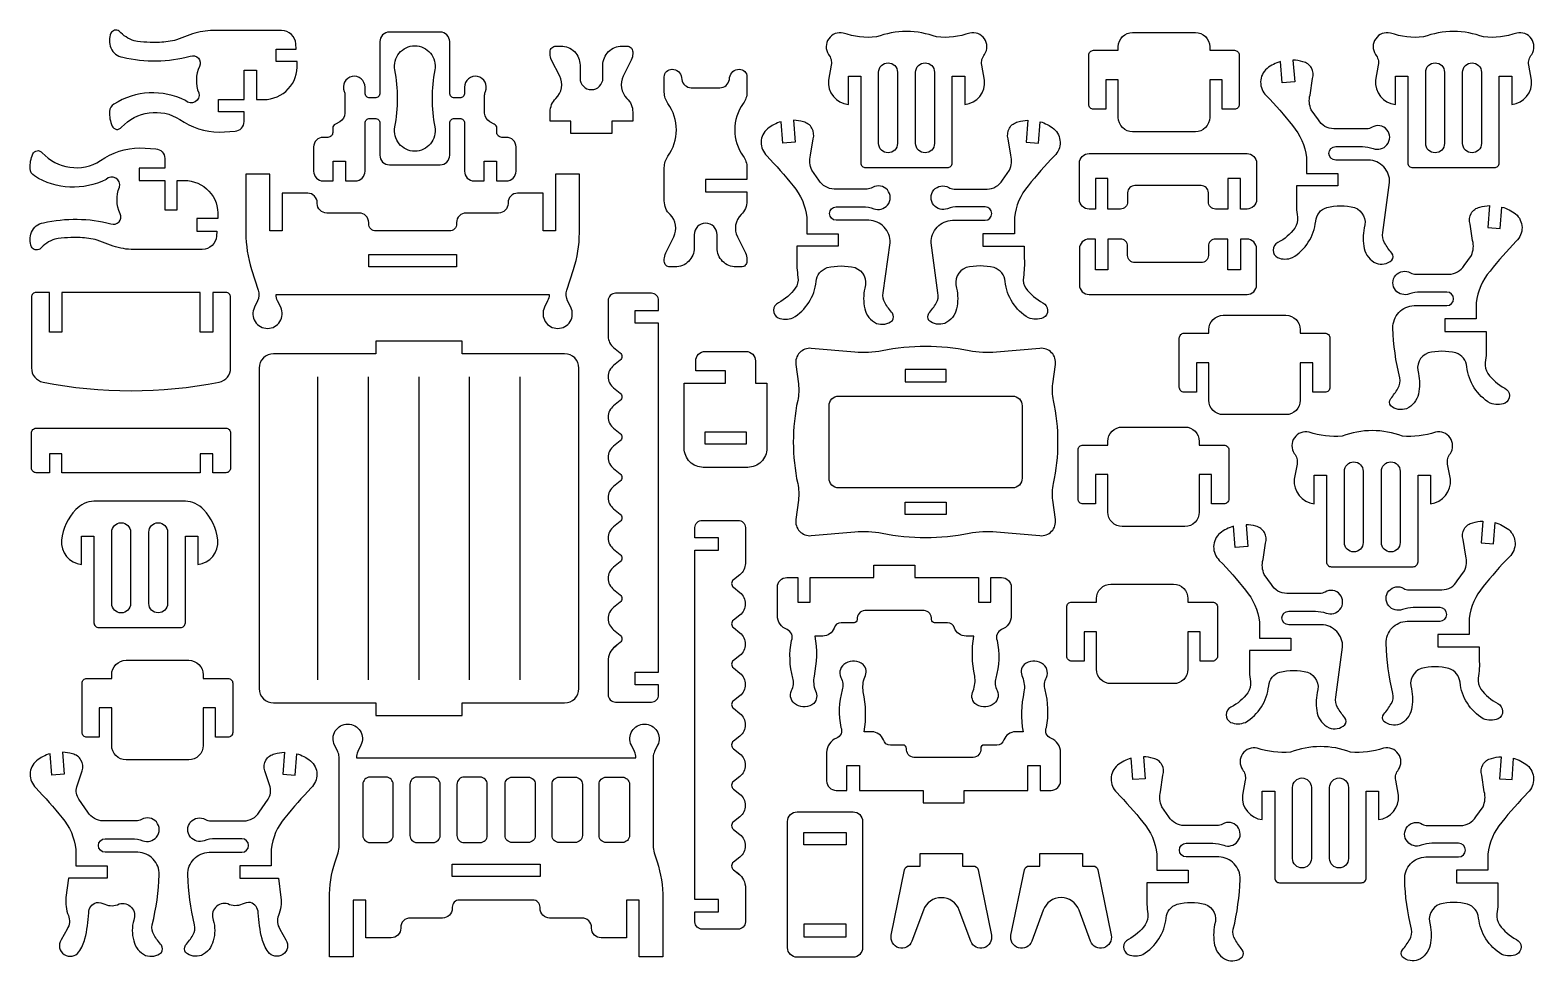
# Model space of a CAD drawing. Extents: x 681.4 to 696.5, y 19.3 to 38.
# Drawn here: x 681.44 to 696.54, y 28.63 to 37.98 of the extents above; entities that cross this region are included whole.
import ezdxf

# ---------------------------------------------------------------- set-up
doc = ezdxf.new("R2010")
doc.units = 0
doc.header["$MEASUREMENT"] = 0
doc.layers.add('KONTUR', color=20, linetype='CONTINUOUS')

msp = doc.modelspace()

# ---------------------------------------------------------------- linework, layer by layer
at = {"layer": 'KONTUR'}
for points in [[(683.711, 37.284), (683.784, 37.284, 0.433432), (684.12, 37.642), (684.119, 37.666), (683.908, 37.666), (683.908, 37.791), (684.11, 37.791), (684.107, 37.842, 0.395253), (683.963, 37.976), (683.276, 37.976, 0.077687), (683.067, 37.944), (682.908, 37.882, -0.042031), (682.737, 37.857, -0.051106), (682.483, 37.873, -0.13778), (682.331, 37.972, 0.443717), (682.249, 37.95, 0.213303), (682.249, 37.803, 0.283264), (682.367, 37.709, 0.123296), (683.046, 37.72, -0.670336), (683.139, 37.617, 0.213141), (683.131, 37.35, -0.77774), (682.997, 37.273, 0.263991), (682.279, 37.238, 0.272682), (682.233, 37.164, 0.117689), (682.262, 37.017, 0.58058), (682.354, 37.005, -0.364324), (682.94, 37.084, 0.149435), (683.336, 36.955), (683.496, 36.966, 0.395611), (683.586, 37.062), (683.586, 37.159), (683.328, 37.159), (683.328, 37.284), (683.586, 37.284), (683.586, 37.578), (683.711, 37.578)], [(686.011, 37.366, 0.474116), (685.932, 37.515, 0.474116), (685.801, 37.408), (685.801, 37.349, -0.414214), (685.753, 37.301), (685.7, 37.301, -0.414214), (685.652, 37.349), (685.652, 37.865, 0.414214), (685.556, 37.961), (685.046, 37.961, 0.414214), (684.95, 37.865), (684.95, 37.349, -0.414214), (684.902, 37.301), (684.849, 37.301, -0.414214), (684.801, 37.349), (684.801, 37.408, 0.474116), (684.671, 37.515, 0.474116), (684.592, 37.366, -0.10039), (684.6, 37.328), (684.6, 37.146, -0.283093), (684.547, 37.06), (684.503, 37.038, 0.283093), (684.477, 36.995), (684.477, 36.952, -0.414214), (684.429, 36.904), (684.381, 36.904, 0.414214), (684.285, 36.808), (684.285, 36.564, 0.414214), (684.381, 36.467), (684.48, 36.467), (684.48, 36.665), (684.605, 36.665), (684.605, 36.467), (684.705, 36.467, 0.414214), (684.801, 36.564), (684.801, 37.047, -0.414214), (684.849, 37.095), (684.902, 37.095, -0.414214), (684.95, 37.047), (684.95, 36.724, 0.414214), (685.046, 36.628), (685.556, 36.628, 0.414214), (685.652, 36.724), (685.652, 37.047, -0.414214), (685.7, 37.095), (685.753, 37.095, -0.414214), (685.801, 37.047), (685.801, 36.564, 0.414214), (685.897, 36.467), (685.997, 36.467), (685.997, 36.665), (686.122, 36.665), (686.122, 36.467), (686.222, 36.467, 0.414214), (686.318, 36.564), (686.318, 36.808, 0.414214), (686.222, 36.904), (686.174, 36.904, -0.414214), (686.126, 36.952), (686.126, 36.995, 0.283093), (686.099, 37.038), (686.056, 37.06, -0.283093), (686.003, 37.146), (686.003, 37.328, -0.10039)], [(690.241, 37.967, 0.088383), (689.939, 37.912, -0.111237), (689.606, 37.952, 0.672511), (689.457, 37.737, -0.226774), (689.485, 37.63), (689.457, 37.479, 0.411397), (689.657, 37.233), (689.657, 37.518), (689.782, 37.518), (689.782, 36.648, 0.414214), (689.83, 36.6), (690.653, 36.6, 0.414214), (690.701, 36.648), (690.701, 37.518), (690.826, 37.518), (690.826, 37.233, 0.411397), (691.026, 37.479), (690.997, 37.63, -0.226774), (691.026, 37.737, 0.672511), (690.877, 37.952, -0.111237), (690.544, 37.912, 0.088383)], [(692.369, 37.104), (692.369, 37.481), (692.244, 37.481), (692.244, 37.186), (692.12, 37.186, -0.414214), (692.072, 37.234), (692.072, 37.73, -0.414214), (692.12, 37.778), (692.369, 37.778), (692.369, 37.814, -0.414214), (692.513, 37.958), (693.143, 37.958, -0.414214), (693.287, 37.814), (693.287, 37.778), (693.536, 37.778, -0.414214), (693.584, 37.73), (693.584, 37.234, -0.414214), (693.536, 37.186), (693.412, 37.186), (693.412, 37.481), (693.287, 37.481), (693.287, 37.104, -0.414214), (693.143, 36.96), (692.513, 36.96, -0.414214)], [(695.737, 37.967, 0.088383), (695.435, 37.912, -0.111237), (695.102, 37.952, 0.672511), (694.952, 37.737, -0.226774), (694.981, 37.63), (694.953, 37.479, 0.411397), (695.153, 37.233), (695.153, 37.518), (695.278, 37.518), (695.278, 36.648, 0.414214), (695.326, 36.6), (696.148, 36.6, 0.414214), (696.196, 36.648), (696.196, 37.518), (696.321, 37.518), (696.321, 37.233, 0.411397), (696.521, 37.479), (696.493, 37.63, -0.226774), (696.522, 37.737, 0.672511), (696.372, 37.952, -0.111237), (696.039, 37.912, 0.088383)], [(685.101, 37.581, -0.471204), (685.301, 37.824, -0.471204), (685.502, 37.581, 0.095585), (685.502, 37.008, -0.471204), (685.301, 36.765, -0.471204), (685.101, 37.008, 0.095585)], [(686.87, 36.942), (686.87, 37.067), (686.661, 37.067), (686.661, 37.158, -0.201878), (686.719, 37.295, 0.325635), (686.757, 37.519), (686.676, 37.68, -0.116123), (686.661, 37.744), (686.661, 37.763, -0.414214), (686.719, 37.821), (686.769, 37.821, -0.414214), (686.961, 37.629), (686.961, 37.498, 1), (687.191, 37.498), (687.191, 37.629, -0.414214), (687.383, 37.821), (687.433, 37.821, -0.414214), (687.491, 37.763), (687.491, 37.744, -0.116123), (687.476, 37.68), (687.396, 37.519, 0.325635), (687.433, 37.295, -0.201878), (687.491, 37.158), (687.491, 37.067), (687.282, 37.067), (687.282, 36.942)], [(689.961, 37.558, -1), (690.15, 37.558), (690.15, 36.843, -1), (689.961, 36.843)], [(690.333, 37.558, -1), (690.522, 37.558), (690.522, 36.843, -1), (690.333, 36.843)], [(694.169, 36.104, -0.180382), (694.143, 35.993, -0.114184), (693.972, 35.847, 0.61467), (693.969, 35.696, 0.190419), (694.118, 35.696, 0.236111), (694.352, 36.061, -0.305922), (694.463, 36.2, -0.117873), (694.742, 36.2, -0.410093), (694.839, 35.995, 0.099629), (694.839, 35.787, 0.228734), (694.958, 35.64, 0.269899), (695.117, 35.669, 0.341497), (695.117, 35.741, -0.037711), (695.044, 35.845, -0.201322), (695.027, 35.949), (695.095, 36.45, 0.414214), (694.882, 36.676), (694.553, 36.676, -1), (694.553, 36.811), (694.821, 36.811, -0.088172), (694.93, 36.792, 0.31679), (695.068, 36.829, 0.844509), (694.918, 37.005, -0.139482), (694.864, 36.99), (694.534, 36.99, -0.267949), (694.38, 37.079), (694.308, 37.18, -0.174881), (694.295, 37.329), (694.321, 37.495, 0.443368), (694.223, 37.664, 0.062392), (694.124, 37.68), (694.141, 37.461), (694.016, 37.452), (694, 37.665, 0.096799), (693.863, 37.596, 0.444682), (693.856, 37.323, -0.025048), (694.119, 37.022, -0.150438), (694.259, 36.702), (694.259, 36.541), (694.574, 36.541), (694.574, 36.416), (694.16, 36.416), (694.16, 36.294, 0.057319)], [(695.457, 37.558, -1), (695.646, 37.558), (695.646, 36.843, -1), (695.457, 36.843)], [(695.828, 37.558, -1), (696.017, 37.558), (696.017, 36.843, -1), (695.828, 36.843)], [(688.638, 37.357, -0.158286), (688.601, 37.244, 0.324707), (688.601, 36.714, -0.158286), (688.638, 36.601), (688.638, 36.481), (688.223, 36.481), (688.223, 36.356), (688.638, 36.356), (688.638, 36.266, -0.201878), (688.58, 36.128, 0.325635), (688.542, 35.905), (688.623, 35.743, -0.116123), (688.638, 35.679), (688.638, 35.66, -0.414214), (688.58, 35.602), (688.53, 35.602, -0.414214), (688.338, 35.795), (688.338, 35.926, 1), (688.108, 35.926), (688.108, 35.795, -0.414214), (687.916, 35.602), (687.865, 35.602, -0.414214), (687.808, 35.66), (687.808, 35.679, -0.116123), (687.823, 35.743), (687.903, 35.905, 0.325635), (687.866, 36.128, -0.201878), (687.808, 36.266), (687.808, 36.601, -0.158286), (687.844, 36.714, 0.324707), (687.844, 37.244, -0.158286), (687.808, 37.357), (687.808, 37.511, -0.414214), (687.885, 37.588), (687.886, 37.588, -0.373213), (687.981, 37.505), (687.984, 37.485, 0.373213), (688.079, 37.403), (688.366, 37.403, 0.373213), (688.462, 37.485), (688.464, 37.505, -0.373213), (688.56, 37.588), (688.561, 37.588, -0.414214), (688.638, 37.511)], [(689.151, 35.499, -0.180382), (689.124, 35.388, -0.114184), (688.954, 35.242, 0.61467), (688.951, 35.091, 0.190419), (689.1, 35.091, 0.236111), (689.334, 35.457, -0.305922), (689.445, 35.596, -0.117873), (689.724, 35.596, -0.410093), (689.821, 35.39, 0.099629), (689.821, 35.183, 0.228734), (689.94, 35.036, 0.269899), (690.099, 35.064, 0.341497), (690.099, 35.137, -0.037711), (690.026, 35.24, -0.201322), (690.008, 35.344), (690.077, 35.845, 0.414214), (689.864, 36.071), (689.535, 36.071, -1), (689.535, 36.206), (689.803, 36.206, -0.088172), (689.912, 36.187, 0.31679), (690.05, 36.224, 0.844509), (689.9, 36.4, -0.139482), (689.846, 36.385), (689.515, 36.385, -0.267949), (689.362, 36.474), (689.29, 36.575, -0.174881), (689.276, 36.724), (689.303, 36.89, 0.443368), (689.205, 37.059, 0.062392), (689.106, 37.075), (689.122, 36.856), (688.998, 36.847), (688.982, 37.061, 0.096799), (688.845, 36.991, 0.444682), (688.838, 36.718, -0.025048), (689.101, 36.418, -0.150438), (689.241, 36.098), (689.241, 35.936), (689.556, 35.936), (689.556, 35.811), (689.141, 35.811), (689.141, 35.689, 0.057319)], [(691.415, 35.499, 0.180382), (691.441, 35.388, 0.114184), (691.611, 35.242, -0.61467), (691.614, 35.091, -0.190419), (691.466, 35.091, -0.236111), (691.232, 35.457, 0.305922), (691.121, 35.596, 0.117873), (690.841, 35.596, 0.410093), (690.745, 35.39, -0.099629), (690.745, 35.183, -0.228734), (690.626, 35.036, -0.269899), (690.467, 35.064, -0.341497), (690.467, 35.137, 0.037711), (690.54, 35.24, 0.201322), (690.557, 35.344), (690.489, 35.845, -0.414214), (690.702, 36.071), (691.031, 36.071, 1), (691.031, 36.206), (690.762, 36.206, 0.088172), (690.653, 36.187, -0.31679), (690.515, 36.224, -0.844509), (690.665, 36.4, 0.139482), (690.719, 36.385), (691.05, 36.385, 0.267949), (691.204, 36.474), (691.276, 36.575, 0.174881), (691.289, 36.724), (691.263, 36.89, -0.443368), (691.361, 37.059, -0.062392), (691.459, 37.075), (691.443, 36.856), (691.568, 36.847), (691.584, 37.061, -0.096799), (691.721, 36.991, -0.444682), (691.727, 36.718, 0.025048), (691.464, 36.418, 0.150438), (691.325, 36.098), (691.325, 35.936), (691.009, 35.936), (691.009, 35.811), (691.424, 35.811), (691.424, 35.689, -0.057319)], [(682.914, 36.471), (682.987, 36.471, -0.433432), (683.323, 36.112), (683.321, 36.088), (683.111, 36.088), (683.111, 35.963), (683.313, 35.963), (683.31, 35.913, -0.395253), (683.166, 35.778), (682.479, 35.778, -0.077687), (682.27, 35.811), (682.111, 35.873, 0.042031), (681.94, 35.897, 0.051106), (681.686, 35.882, 0.13778), (681.534, 35.782, -0.443717), (681.452, 35.804, -0.213303), (681.452, 35.951, -0.283264), (681.57, 36.045, -0.123296), (682.249, 36.035, 0.670336), (682.342, 36.137, -0.213141), (682.334, 36.404, 0.77774), (682.2, 36.482, -0.263991), (681.481, 36.516, -0.272682), (681.436, 36.59, -0.117689), (681.465, 36.737, -0.58058), (681.557, 36.75, 0.364324), (682.143, 36.67, -0.149435), (682.539, 36.799), (682.699, 36.789, -0.395611), (682.789, 36.693), (682.789, 36.596), (682.531, 36.596), (682.531, 36.471), (682.789, 36.471), (682.789, 36.176), (682.914, 36.176)], [(692.39, 36.184), (692.265, 36.184), (692.265, 36.492), (692.14, 36.492), (692.14, 36.184), (692.075, 36.184, -0.414214), (691.978, 36.28), (691.978, 36.645, -0.414214), (692.075, 36.741), (693.662, 36.741, -0.414214), (693.758, 36.645), (693.758, 36.28, -0.414214), (693.662, 36.184), (693.596, 36.184), (693.596, 36.492), (693.471, 36.492), (693.471, 36.184), (693.346, 36.184, -0.414214), (693.274, 36.256), (693.274, 36.348, 0.414214), (693.202, 36.42), (692.535, 36.42, 0.414214), (692.462, 36.348), (692.462, 36.256, -0.414214)], [(686.715, 36.535), (686.715, 35.964), (686.59, 35.964), (686.59, 36.343), (686.334, 36.343, 0.414214), (686.238, 36.246), (686.238, 36.24, -0.414214), (686.142, 36.144), (685.817, 36.144, 0.414214), (685.721, 36.048), (685.721, 36.036, -0.414214), (685.649, 35.964), (684.91, 35.964, -0.414214), (684.838, 36.036), (684.838, 36.048, 0.414214), (684.742, 36.144), (684.417, 36.144, -0.414214), (684.321, 36.24), (684.321, 36.246, 0.414214), (684.225, 36.343), (683.969, 36.343), (683.969, 35.964), (683.844, 35.964), (683.844, 36.535), (683.604, 36.535), (683.604, 35.946, 0.077953), (683.662, 35.578), (683.729, 35.369, -0.19395), (683.722, 35.261), (683.69, 35.197, 0.55474), (683.822, 34.985, 0.55474), (683.954, 35.197), (683.923, 35.261, -0.114229), (683.908, 35.325), (686.651, 35.325, -0.114229), (686.636, 35.261), (686.604, 35.197, 0.55474), (686.737, 34.985, 0.55474), (686.869, 35.197), (686.837, 35.261, -0.19395), (686.829, 35.369), (686.897, 35.578, 0.077953), (686.955, 35.946), (686.955, 36.535)], [(696.055, 34.643, 0.180382), (696.081, 34.532, 0.114184), (696.251, 34.386, -0.61467), (696.254, 34.234, -0.190419), (696.106, 34.234, -0.236111), (695.871, 34.6, 0.305922), (695.76, 34.739, 0.117873), (695.481, 34.739, 0.410093), (695.385, 34.533, -0.099629), (695.385, 34.326, -0.228734), (695.266, 34.179, -0.269899), (695.106, 34.208, -0.341497), (695.106, 34.28, 0.037711), (695.179, 34.383, 0.201322), (695.197, 34.488, -0.052119), (695.128, 34.989, -0.414214), (695.341, 35.214), (695.67, 35.214, 1), (695.67, 35.35), (695.402, 35.35, 0.088172), (695.293, 35.331, -0.31679), (695.155, 35.368, -0.844509), (695.305, 35.543, 0.139482), (695.359, 35.529), (695.69, 35.529, 0.267949), (695.843, 35.618), (695.916, 35.719, 0.174881), (695.929, 35.868), (695.903, 36.033, -0.443368), (696.001, 36.203, -0.062392), (696.099, 36.219), (696.083, 36), (696.207, 35.99), (696.223, 36.204, -0.096799), (696.361, 36.135, -0.444682), (696.367, 35.861, 0.025048), (696.104, 35.561, 0.150438), (695.964, 35.241), (695.964, 35.08), (695.649, 35.08), (695.649, 34.955), (696.064, 34.955), (696.064, 34.833, -0.057319)], [(692.39, 35.882), (692.265, 35.882), (692.265, 35.574), (692.14, 35.574), (692.14, 35.882), (692.075, 35.882, 0.414214), (691.978, 35.786), (691.978, 35.422, 0.414214), (692.075, 35.326), (693.662, 35.326, 0.414214), (693.758, 35.422), (693.758, 35.786, 0.414214), (693.662, 35.882), (693.596, 35.882), (693.596, 35.574), (693.471, 35.574), (693.471, 35.882), (693.346, 35.882, 0.414214), (693.274, 35.81), (693.274, 35.718, -0.414214), (693.202, 35.646), (692.535, 35.646, -0.414214), (692.462, 35.718), (692.462, 35.81, 0.414214)], [(681.755, 35.347), (681.755, 34.948), (681.63, 34.948), (681.63, 35.347), (681.498, 35.347, 0.414214), (681.45, 35.299), (681.45, 34.588, 0.358275), (681.566, 34.446, 0.097651), (683.335, 34.446, 0.358275), (683.451, 34.588), (683.451, 35.299, 0.414214), (683.403, 35.347), (683.271, 35.347), (683.271, 34.948), (683.146, 34.948), (683.146, 35.347)], [(687.332, 31.804, 0.229334), (687.244, 31.665), (687.244, 31.305, 0.414214), (687.317, 31.233), (687.679, 31.233, 0.414214), (687.751, 31.305), (687.751, 31.407), (687.515, 31.407), (687.515, 31.532), (687.751, 31.532), (687.751, 35.039), (687.515, 35.039), (687.515, 35.164), (687.751, 35.164), (687.751, 35.266, 0.414214), (687.679, 35.338), (687.317, 35.338, 0.414214), (687.244, 35.266), (687.244, 34.905, 0.229334), (687.299, 34.792), (687.364, 34.741, -0.484131), (687.364, 34.665), (687.299, 34.614, 0.484131), (687.299, 34.387), (687.364, 34.336, -0.484131), (687.364, 34.26), (687.299, 34.209, 0.484131), (687.299, 33.982), (687.364, 33.931, -0.484131), (687.364, 33.855), (687.299, 33.804, 0.484131), (687.299, 33.577), (687.364, 33.526, -0.484131), (687.364, 33.45), (687.299, 33.399, 0.484131), (687.299, 33.172), (687.364, 33.121, -0.484131), (687.364, 33.045), (687.299, 32.994, 0.484131), (687.299, 32.767), (687.364, 32.716, -0.484131), (687.364, 32.64), (687.299, 32.589, 0.484131), (687.299, 32.362), (687.364, 32.311, -0.484131), (687.364, 32.235), (687.299, 32.184, 0.484131), (687.299, 31.957), (687.364, 31.905, -0.484131), (687.364, 31.83), (687.299, 31.779)], [(693.279, 34.263), (693.279, 34.64), (693.154, 34.64), (693.154, 34.345), (693.03, 34.345, -0.414214), (692.982, 34.393), (692.982, 34.889, -0.414214), (693.03, 34.937), (693.279, 34.937), (693.279, 34.973, -0.414214), (693.423, 35.117), (694.053, 35.117, -0.414214), (694.197, 34.973), (694.197, 34.937), (694.446, 34.937, -0.414214), (694.494, 34.889), (694.494, 34.393, -0.414214), (694.446, 34.345), (694.322, 34.345), (694.322, 34.64), (694.197, 34.64), (694.197, 34.263, -0.414214), (694.053, 34.119), (693.423, 34.119, -0.414214)], [(686.95, 31.368), (686.95, 34.587, 0.414214), (686.806, 34.731), (685.778, 34.731), (685.778, 34.856), (684.91, 34.856), (684.91, 34.731), (683.882, 34.731, 0.414214), (683.738, 34.587), (683.738, 31.368, 0.414214), (683.882, 31.224), (684.91, 31.224), (684.91, 31.099), (685.778, 31.099), (685.778, 31.224), (686.806, 31.224, 0.414214)], [(688.2, 33.59, -0.414214), (688.008, 33.782), (688.008, 34.435), (688.423, 34.435), (688.423, 34.56), (688.123, 34.56), (688.123, 34.658, -0.414214), (688.219, 34.754), (688.628, 34.754, -0.414214), (688.724, 34.658), (688.724, 34.435), (688.838, 34.435), (688.838, 33.782, -0.414214), (688.646, 33.59)], [(689.104, 33.844, 0.05321), (689.148, 33.427, -0.086893), (689.155, 33.261), (689.129, 33.067, 0.481055), (689.284, 32.904), (689.722, 32.943, -0.071729), (689.996, 32.928, 0.09921), (690.87, 32.928, -0.071729), (691.144, 32.943), (691.582, 32.904, 0.481055), (691.738, 33.067), (691.711, 33.261, -0.086893), (691.718, 33.427, 0.05321), (691.763, 33.844, 0.05321), (691.718, 34.262, -0.086893), (691.711, 34.428), (691.738, 34.622, 0.481055), (691.582, 34.785), (691.144, 34.746, -0.071729), (690.87, 34.761, 0.09921), (689.996, 34.761, -0.071729), (689.722, 34.746), (689.284, 34.785, 0.481055), (689.129, 34.622), (689.155, 34.428, -0.086893), (689.148, 34.262, 0.05321)], [(691.307, 33.384), (689.559, 33.384, -0.414214), (689.463, 33.48), (689.463, 34.209, -0.414214), (689.559, 34.305), (691.307, 34.305, -0.414214), (691.403, 34.209), (691.403, 33.48, -0.414214)], [(692.264, 33.141), (692.264, 33.517), (692.139, 33.517), (692.139, 33.223), (692.014, 33.223, -0.414214), (691.966, 33.271), (691.966, 33.766, -0.414214), (692.014, 33.814), (692.264, 33.814), (692.264, 33.851, -0.414214), (692.408, 33.995), (693.038, 33.995, -0.414214), (693.182, 33.851), (693.182, 33.814), (693.431, 33.814, -0.414214), (693.479, 33.766), (693.479, 33.271, -0.414214), (693.431, 33.223), (693.307, 33.223), (693.307, 33.517), (693.182, 33.517), (693.182, 33.141, -0.414214), (693.038, 32.996), (692.408, 32.996, -0.414214)], [(683.146, 33.536), (681.755, 33.536), (681.755, 33.726), (681.63, 33.726), (681.63, 33.536), (681.498, 33.536, -0.414214), (681.45, 33.584), (681.45, 33.935, -0.414214), (681.498, 33.983), (683.403, 33.983, -0.414214), (683.451, 33.935), (683.451, 33.584, -0.414214), (683.403, 33.536), (683.271, 33.536), (683.271, 33.726), (683.146, 33.726)], [(694.921, 33.959, 0.088383), (694.618, 33.904, -0.111237), (694.285, 33.944, 0.672511), (694.136, 33.729, -0.226774), (694.165, 33.622), (694.137, 33.471, 0.411397), (694.336, 33.225), (694.336, 33.511), (694.461, 33.511), (694.461, 32.64, 0.414214), (694.509, 32.592), (695.332, 32.592, 0.414214), (695.38, 32.64), (695.38, 33.511), (695.505, 33.511), (695.505, 33.225, 0.411397), (695.705, 33.471), (695.677, 33.622, -0.226774), (695.705, 33.729, 0.672511), (695.556, 33.944, -0.111237), (695.223, 33.904, 0.088383)], [(694.64, 33.55, -1), (694.829, 33.55), (694.829, 32.835, -1), (694.64, 32.835)], [(695.012, 33.55, -1), (695.201, 33.55), (695.201, 32.835, -1), (695.012, 32.835)], [(682.996, 33.25), (682.078, 33.25, 0.200898), (681.896, 33.166, 0.168545), (681.753, 32.86, 0.411397), (681.953, 32.614), (681.953, 32.899), (682.078, 32.899), (682.078, 32.029, 0.414214), (682.126, 31.98), (682.948, 31.98, 0.414214), (682.996, 32.029), (682.996, 32.899), (683.121, 32.899), (683.121, 32.614, 0.411397), (683.321, 32.86, 0.168545), (683.179, 33.166, 0.200898)], [(682.257, 32.939, -1), (682.446, 32.939), (682.446, 32.223, -1), (682.257, 32.223)], [(682.629, 32.939, -1), (682.817, 32.939), (682.817, 32.223, -1), (682.629, 32.223)], [(688.535, 29.524, -0.229334), (688.622, 29.385), (688.622, 29.024, -0.414214), (688.55, 28.952), (688.188, 28.952, -0.414214), (688.116, 29.024), (688.116, 29.126), (688.352, 29.126), (688.352, 29.251), (688.116, 29.251), (688.116, 32.758), (688.352, 32.758), (688.352, 32.883), (688.116, 32.883), (688.116, 32.985, -0.414214), (688.188, 33.057), (688.55, 33.057, -0.414214), (688.622, 32.985), (688.622, 32.625, -0.229334), (688.568, 32.512), (688.502, 32.46, 0.484131), (688.502, 32.385), (688.567, 32.333, -0.484131), (688.567, 32.106), (688.502, 32.055, 0.484131), (688.502, 31.98), (688.567, 31.928, -0.484131), (688.567, 31.701), (688.502, 31.65, 0.484131), (688.502, 31.575), (688.567, 31.523, -0.484131), (688.567, 31.296), (688.502, 31.245, 0.484131), (688.502, 31.17), (688.567, 31.118, -0.484131), (688.567, 30.891), (688.502, 30.84, 0.484131), (688.502, 30.764), (688.567, 30.713, -0.484131), (688.567, 30.486), (688.502, 30.435, 0.484131), (688.502, 30.359), (688.567, 30.308, -0.484131), (688.567, 30.081), (688.502, 30.03, 0.484131), (688.502, 29.954), (688.567, 29.903, -0.484131), (688.567, 29.676), (688.502, 29.625, 0.484131), (688.502, 29.549), (688.567, 29.498)], [(693.697, 31.438, -0.180382), (693.671, 31.327, -0.114184), (693.5, 31.181, 0.61467), (693.497, 31.029, 0.190419), (693.646, 31.029, 0.236111), (693.88, 31.395, -0.305922), (693.991, 31.534, -0.117873), (694.27, 31.534, -0.410093), (694.367, 31.328, 0.099629), (694.367, 31.121, 0.228734), (694.486, 30.974, 0.269899), (694.645, 31.003, 0.341497), (694.645, 31.075, -0.037711), (694.572, 31.178, -0.201322), (694.555, 31.283), (694.623, 31.784, 0.414214), (694.41, 32.009), (694.081, 32.009, -1), (694.081, 32.145), (694.349, 32.145, -0.088172), (694.458, 32.126, 0.31679), (694.596, 32.163, 0.844509), (694.446, 32.338, -0.139482), (694.392, 32.324), (694.062, 32.324, -0.267949), (693.908, 32.413), (693.836, 32.514, -0.174881), (693.823, 32.663), (693.849, 32.828, 0.443368), (693.751, 32.998, 0.062392), (693.652, 33.014), (693.669, 32.795), (693.544, 32.785), (693.528, 32.999, 0.096799), (693.391, 32.929, 0.444682), (693.384, 32.656, -0.025048), (693.647, 32.356, -0.150438), (693.787, 32.036), (693.787, 31.875), (694.102, 31.875), (694.102, 31.75), (693.688, 31.75), (693.688, 31.628, 0.057319)], [(695.985, 31.474, 0.180382), (696.012, 31.363, 0.114184), (696.182, 31.217, -0.61467), (696.185, 31.065, -0.190419), (696.036, 31.065, -0.236111), (695.802, 31.431, 0.305922), (695.691, 31.57, 0.117873), (695.412, 31.57, 0.410093), (695.315, 31.364, -0.099629), (695.315, 31.157, -0.228734), (695.196, 31.01, -0.269899), (695.037, 31.039, -0.341497), (695.037, 31.111, 0.037711), (695.11, 31.214, 0.201322), (695.128, 31.319, -0.052119), (695.059, 31.82, -0.414214), (695.272, 32.045), (695.601, 32.045, 1), (695.601, 32.181), (695.333, 32.181, 0.088172), (695.224, 32.162, -0.31679), (695.086, 32.199, -0.844509), (695.236, 32.374, 0.139482), (695.29, 32.36), (695.621, 32.36, 0.267949), (695.774, 32.449), (695.846, 32.55, 0.174881), (695.86, 32.699), (695.833, 32.864, -0.443368), (695.931, 33.034, -0.062392), (696.03, 33.05), (696.014, 32.831), (696.138, 32.821), (696.154, 33.035, -0.096799), (696.291, 32.965, -0.444682), (696.298, 32.692, 0.025048), (696.035, 32.392, 0.150438), (695.895, 32.072), (695.895, 31.911), (695.58, 31.911), (695.58, 31.786), (695.995, 31.786), (695.995, 31.664, -0.057319)], [(690.417, 32.153), (689.821, 32.153, 0.416597), (689.745, 32.062, -0.438914), (689.714, 32.028), (689.584, 32.029, 0.358235), (689.514, 31.975, -0.29887), (689.399, 31.895), (689.321, 31.895, -0.094158), (689.312, 31.493, 0.135936), (689.326, 31.346, -0.332095), (689.309, 31.219, -0.307804), (689.135, 31.206, -0.401002), (689.086, 31.348, 0.181945), (689.1, 31.474, -0.117839), (689.086, 31.851, 0.432952), (689.042, 31.96, -0.31016), (688.944, 32.102), (688.944, 32.387, -0.414214), (689.04, 32.483), (689.148, 32.483), (689.148, 32.235), (689.273, 32.235), (689.273, 32.483), (689.913, 32.483), (689.913, 32.608), (690.325, 32.608), (690.325, 32.483), (690.965, 32.483), (690.965, 32.235), (691.09, 32.235), (691.09, 32.483), (691.197, 32.483, -0.414214), (691.294, 32.387), (691.294, 32.102, -0.31016), (691.196, 31.96, 0.432952), (691.152, 31.851, -0.117839), (691.138, 31.474, 0.181945), (691.152, 31.348, -0.401002), (691.103, 31.206, -0.307804), (690.929, 31.219, -0.332095), (690.911, 31.346, 0.135936), (690.926, 31.493, -0.094158), (690.917, 31.895), (690.839, 31.895, -0.29887), (690.723, 31.975, 0.358235), (690.654, 32.029), (690.524, 32.028, -0.438914), (690.493, 32.062, 0.416597)], [(692.15, 31.562), (692.15, 31.939), (692.025, 31.939), (692.025, 31.644), (691.9, 31.644, -0.414214), (691.852, 31.693), (691.852, 32.188, -0.414214), (691.9, 32.236), (692.15, 32.236), (692.15, 32.272, -0.414214), (692.294, 32.417), (692.924, 32.417, -0.414214), (693.068, 32.272), (693.068, 32.236), (693.317, 32.236, -0.414214), (693.365, 32.188), (693.365, 31.693, -0.414214), (693.317, 31.644), (693.193, 31.644), (693.193, 31.939), (693.068, 31.939), (693.068, 31.562, -0.414214), (692.924, 31.418), (692.294, 31.418, -0.414214)], [(682.256, 30.797), (682.256, 31.174), (682.131, 31.174), (682.131, 30.879), (682.007, 30.879, -0.414214), (681.959, 30.928), (681.959, 31.423, -0.414214), (682.007, 31.471), (682.256, 31.471), (682.256, 31.507, -0.414214), (682.4, 31.652), (683.03, 31.652, -0.414214), (683.175, 31.507), (683.175, 31.471), (683.424, 31.471, -0.414214), (683.472, 31.423), (683.472, 30.928, -0.414214), (683.424, 30.879), (683.3, 30.879), (683.3, 31.174), (683.175, 31.174), (683.175, 30.797, -0.414214), (683.03, 30.653), (682.4, 30.653, -0.414214)], [(690.912, 30.676), (690.316, 30.676, -0.416597), (690.241, 30.767, 0.438914), (690.209, 30.801), (690.079, 30.8, -0.358235), (690.01, 30.854, 0.29887), (689.894, 30.934), (689.816, 30.934, 0.094158), (689.807, 31.336, -0.135936), (689.822, 31.483, 0.332095), (689.805, 31.61, 0.307804), (689.631, 31.623, 0.401002), (689.582, 31.48, -0.181945), (689.595, 31.355, 0.117839), (689.582, 30.978, -0.432952), (689.537, 30.869, 0.31016), (689.439, 30.727), (689.439, 30.442, 0.414214), (689.536, 30.346), (689.643, 30.346), (689.643, 30.594), (689.768, 30.594), (689.768, 30.346), (690.408, 30.346), (690.408, 30.221), (690.82, 30.221), (690.82, 30.346), (691.46, 30.346), (691.46, 30.594), (691.585, 30.594), (691.585, 30.346), (691.693, 30.346, 0.414214), (691.789, 30.442), (691.789, 30.727, 0.31016), (691.691, 30.869, -0.432952), (691.647, 30.978, 0.117839), (691.633, 31.355, -0.181945), (691.647, 31.48, 0.401002), (691.598, 31.623, 0.307804), (691.424, 31.61, 0.332095), (691.407, 31.483, -0.135936), (691.421, 31.336, 0.094158), (691.412, 30.934), (691.335, 30.934, 0.29887), (691.219, 30.854, -0.358235), (691.149, 30.8), (691.019, 30.801, 0.438914), (690.988, 30.767, -0.416597)], [(687.554, 28.673), (687.554, 29.244), (687.429, 29.244), (687.429, 28.865), (687.173, 28.865, -0.414214), (687.077, 28.961), (687.077, 28.967, 0.414214), (686.981, 29.064), (686.656, 29.064, -0.414214), (686.56, 29.16), (686.56, 29.172, 0.414214), (686.488, 29.244), (686.118, 29.244), (685.749, 29.244, 0.414214), (685.677, 29.172), (685.677, 29.16, -0.414214), (685.581, 29.064), (685.256, 29.064, 0.414214), (685.16, 28.967), (685.16, 28.961, -0.414214), (685.064, 28.865), (684.808, 28.865), (684.808, 29.244), (684.683, 29.244), (684.683, 28.673), (684.443, 28.673), (684.443, 29.261, -0.077953), (684.501, 29.629), (684.53, 29.718, 0.077953), (684.541, 29.792), (684.541, 30.683, 0.09608), (684.527, 30.736), (684.495, 30.8, -0.55474), (684.628, 31.012, -0.55474), (684.76, 30.8), (684.728, 30.736, 0.114229), (684.714, 30.673), (687.523, 30.673, 0.114229), (687.509, 30.736), (687.477, 30.8, -0.55474), (687.609, 31.012, -0.55474), (687.741, 30.8), (687.71, 30.736, 0.09608), (687.696, 30.683), (687.696, 29.792, 0.077953), (687.707, 29.718), (687.736, 29.629, -0.077953), (687.793, 29.261), (687.793, 28.673)], [(681.897, 29.589), (682.212, 29.589), (682.212, 29.464), (681.821, 29.464), (681.797, 29.27, 0.127457), (681.821, 29.089, -0.24599), (681.808, 28.952), (681.747, 28.845, 0.95683), (681.927, 28.723, 0.082114), (681.987, 28.855, 0.051047), (682.025, 29.116, -0.333842), (682.102, 29.219, -0.160842), (682.187, 29.202, 0.220914), (682.331, 29.205, -0.628977), (682.477, 29.043, 0.137758), (682.477, 28.836, 0.228734), (682.596, 28.689, 0.269899), (682.755, 28.718, 0.341497), (682.755, 28.79, -0.037711), (682.682, 28.893, -0.201322), (682.664, 28.997, 0.052119), (682.733, 29.499, 0.414214), (682.52, 29.724), (682.191, 29.724, -1), (682.191, 29.86), (682.459, 29.86, -0.088172), (682.568, 29.84, 0.31679), (682.706, 29.877, 0.844509), (682.556, 30.053, -0.139482), (682.502, 30.039), (682.171, 30.039, -0.267949), (682.018, 30.127), (681.927, 30.257, -0.22812), (681.906, 30.381), (681.959, 30.543, 0.443368), (681.861, 30.713, 0.062392), (681.762, 30.729), (681.778, 30.509), (681.654, 30.5), (681.638, 30.714, 0.096799), (681.501, 30.644, 0.444682), (681.494, 30.371, -0.025048), (681.757, 30.071, -0.150438), (681.897, 29.751)], [(683.857, 29.589), (683.542, 29.589), (683.542, 29.464), (683.933, 29.464), (683.956, 29.27, -0.127457), (683.932, 29.089, 0.24599), (683.946, 28.952), (684.007, 28.845, -0.95683), (683.827, 28.723, -0.082114), (683.767, 28.855, -0.051047), (683.728, 29.116, 0.333842), (683.651, 29.219, 0.160842), (683.567, 29.202, -0.220914), (683.422, 29.205, 0.628977), (683.277, 29.043, -0.137758), (683.277, 28.836, -0.228734), (683.158, 28.689, -0.269899), (682.999, 28.718, -0.341497), (682.999, 28.79, 0.037711), (683.072, 28.893, 0.201322), (683.089, 28.997, -0.052119), (683.021, 29.499, -0.414214), (683.234, 29.724), (683.563, 29.724, 1), (683.563, 29.86), (683.295, 29.86, 0.088172), (683.186, 29.84, -0.31679), (683.048, 29.877, -0.844509), (683.198, 30.053, 0.139482), (683.251, 30.039), (683.582, 30.039, 0.267949), (683.736, 30.127), (683.827, 30.257, 0.22812), (683.847, 30.381), (683.795, 30.543, -0.443368), (683.893, 30.713, -0.062392), (683.992, 30.729), (683.975, 30.509), (684.1, 30.5), (684.116, 30.714, -0.096799), (684.253, 30.644, -0.444682), (684.26, 30.371, 0.025048), (683.997, 30.071, 0.150438), (683.857, 29.751)], [(692.666, 29.106, -0.180382), (692.64, 28.995, -0.114184), (692.47, 28.849, 0.61467), (692.467, 28.698, 0.190419), (692.616, 28.698, 0.236111), (692.85, 29.064, -0.305922), (692.961, 29.203, -0.117873), (693.24, 29.203, -0.410093), (693.337, 28.997, 0.099629), (693.337, 28.79, 0.228734), (693.456, 28.643, 0.269899), (693.615, 28.672, 0.341497), (693.615, 28.744, -0.037711), (693.542, 28.847, -0.201322), (693.524, 28.951, 0.052119), (693.593, 29.452, 0.414214), (693.38, 29.678), (693.051, 29.678, -1), (693.051, 29.814), (693.319, 29.814, -0.088172), (693.428, 29.794, 0.31679), (693.566, 29.831, 0.844509), (693.416, 30.007, -0.139482), (693.362, 29.992), (693.031, 29.992, -0.267949), (692.878, 30.081), (692.806, 30.182, -0.174881), (692.792, 30.332), (692.818, 30.497, 0.443368), (692.721, 30.667, 0.062392), (692.622, 30.683), (692.638, 30.463), (692.514, 30.454), (692.498, 30.668, 0.096799), (692.36, 30.598, 0.444682), (692.354, 30.325, -0.025048), (692.617, 30.025, -0.150438), (692.757, 29.705), (692.757, 29.543), (693.072, 29.543), (693.072, 29.418), (692.657, 29.418), (692.657, 29.297, 0.057319)], [(694.4, 30.785, 0.088383), (694.098, 30.731, -0.111237), (693.765, 30.77, 0.672511), (693.616, 30.555, -0.226774), (693.644, 30.448), (693.616, 30.297, 0.411397), (693.816, 30.052), (693.816, 30.337), (693.941, 30.337), (693.941, 29.466, 0.414214), (693.989, 29.418), (694.811, 29.418, 0.414214), (694.859, 29.466), (694.859, 30.337), (694.984, 30.337), (694.984, 30.052, 0.411397), (695.184, 30.297), (695.156, 30.448, -0.226774), (695.185, 30.555, 0.672511), (695.035, 30.77, -0.111237), (694.703, 30.731, 0.088383)], [(696.172, 29.106, 0.180382), (696.198, 28.995, 0.114184), (696.368, 28.849, -0.61467), (696.371, 28.698, -0.190419), (696.223, 28.698, -0.236111), (695.989, 29.064, 0.305922), (695.878, 29.203, 0.117873), (695.599, 29.203, 0.410093), (695.502, 28.997, -0.099629), (695.502, 28.79, -0.228734), (695.383, 28.643, -0.269899), (695.224, 28.672, -0.341497), (695.224, 28.744, 0.037711), (695.297, 28.847, 0.201322), (695.314, 28.951, -0.052119), (695.246, 29.452, -0.414214), (695.459, 29.678), (695.788, 29.678, 1), (695.788, 29.814), (695.519, 29.814, 0.088172), (695.411, 29.794, -0.31679), (695.273, 29.831, -0.844509), (695.423, 30.007, 0.139482), (695.476, 29.992), (695.807, 29.992, 0.267949), (695.961, 30.081), (696.033, 30.182, 0.174881), (696.046, 30.332), (696.02, 30.497, -0.443368), (696.118, 30.667, -0.062392), (696.216, 30.683), (696.2, 30.463), (696.325, 30.454), (696.341, 30.668, -0.096799), (696.478, 30.598, -0.444682), (696.484, 30.325, 0.025048), (696.221, 30.025, 0.150438), (696.082, 29.705), (696.082, 29.543), (695.766, 29.543), (695.766, 29.418), (696.181, 29.418), (696.181, 29.297, -0.057319)], [(685.012, 30.479), (684.851, 30.479, 0.414214), (684.779, 30.406), (684.779, 29.894, 0.414214), (684.851, 29.822), (685.012, 29.822, 0.414214), (685.084, 29.894), (685.084, 30.406, 0.414214)], [(685.484, 30.479), (685.324, 30.479, 0.414214), (685.252, 30.406), (685.252, 29.894, 0.414214), (685.324, 29.822), (685.484, 29.822, 0.414214), (685.556, 29.894), (685.556, 30.406, 0.414214)], [(685.957, 30.479), (685.797, 30.479, 0.414214), (685.724, 30.406), (685.724, 29.894, 0.414214), (685.797, 29.822), (685.957, 29.822, 0.414214), (686.029, 29.894), (686.029, 30.406, 0.414214)], [(686.28, 30.479), (686.44, 30.479, -0.414214), (686.512, 30.406), (686.512, 29.894, -0.414214), (686.44, 29.822), (686.28, 29.822, -0.414214), (686.208, 29.894), (686.208, 30.406, -0.414214)], [(686.752, 30.479), (686.913, 30.479, -0.414214), (686.985, 30.406), (686.985, 29.894, -0.414214), (686.913, 29.822), (686.752, 29.822, -0.414214), (686.68, 29.894), (686.68, 30.406, -0.414214)], [(687.225, 30.479), (687.386, 30.479, -0.414214), (687.458, 30.406), (687.458, 29.894, -0.414214), (687.386, 29.822), (687.225, 29.822, -0.414214), (687.153, 29.894), (687.153, 30.406, -0.414214)], [(694.12, 30.376, -1), (694.309, 30.376), (694.309, 29.661, -1), (694.12, 29.661)], [(694.492, 30.376, -1), (694.681, 30.376), (694.681, 29.661, -1), (694.492, 29.661)], [(689.046, 28.766), (689.046, 30.034, -0.414214), (689.142, 30.13), (689.704, 30.13, -0.414214), (689.8, 30.034), (689.8, 28.766, -0.414214), (689.704, 28.67), (689.142, 28.67, -0.414214)], [(690.295, 28.831, -0.926264), (690.088, 28.891), (690.222, 29.548, -0.356279), (690.269, 29.586), (690.378, 29.586), (690.378, 29.711), (690.804, 29.711), (690.804, 29.586), (690.913, 29.586, -0.356279), (690.96, 29.548), (691.094, 28.891, -0.926264), (690.887, 28.831), (690.771, 29.143, 0.695938), (690.411, 29.143)], [(691.499, 28.831, -0.926264), (691.291, 28.891), (691.426, 29.548, -0.356279), (691.473, 29.586), (691.582, 29.586), (691.582, 29.711), (692.008, 29.711), (692.008, 29.586), (692.117, 29.586, -0.356279), (692.164, 29.548), (692.298, 28.891, -0.926264), (692.091, 28.831), (691.975, 29.143, 0.695938), (691.614, 29.143)]]:
    msp.add_lwpolyline(points, format="xyb", close=True, dxfattribs=at)
for points in [[(684.838, 35.603), (684.838, 35.728), (685.721, 35.728), (685.721, 35.603)], [(690.227, 34.448), (690.639, 34.448), (690.639, 34.573), (690.227, 34.573)], [(688.218, 33.823), (688.218, 33.948), (688.629, 33.948), (688.629, 33.823)], [(690.227, 33.241), (690.639, 33.241), (690.639, 33.116), (690.227, 33.116)], [(689.21, 29.923), (689.636, 29.923), (689.636, 29.798), (689.21, 29.798)], [(686.56, 29.605), (686.56, 29.48), (685.677, 29.48), (685.677, 29.605)], [(689.21, 28.876), (689.636, 28.876), (689.636, 29.001), (689.21, 29.001)]]:
    msp.add_lwpolyline(points, close=True, dxfattribs=at)
for points in [[(684.328, 31.456), (684.328, 34.499)], [(684.836, 31.456), (684.836, 34.499)], [(685.344, 31.456), (685.344, 34.499)], [(685.852, 31.456), (685.852, 34.499)], [(686.36, 31.456), (686.36, 34.499)], [(688.502, 31.98), (688.567, 31.928)], [(688.502, 31.575), (688.567, 31.523)], [(688.502, 31.17), (688.567, 31.118)], [(688.502, 30.764), (688.567, 30.713)], [(688.502, 30.359), (688.567, 30.308)], [(688.502, 29.954), (688.567, 29.903)]]:
    msp.add_lwpolyline(points, dxfattribs=at)

doc.saveas('drawing.dxf')
